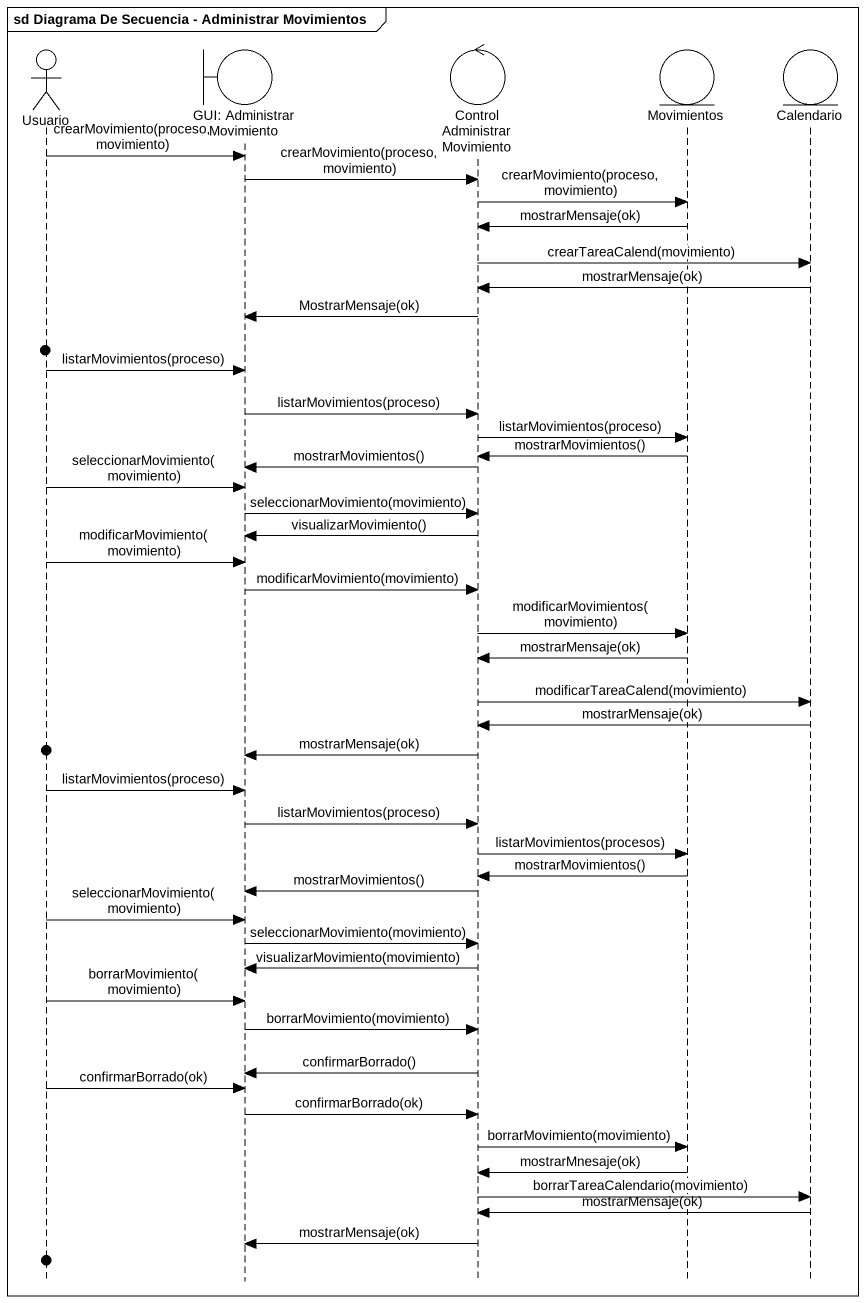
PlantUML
@startuml
mainframe sd Diagrama De Secuencia - Administrar Movimientos
hide footbox
actor Usuario
boundary "GUI: Administrar Movimiento" as GUI_Administrar_Movimiento
control "Control Administrar Movimiento" as Control_Administrar
entity Movimientos
entity Calendario

Usuario -> GUI_Administrar_Movimiento : crearMovimiento(proceso, movimiento)
GUI_Administrar_Movimiento -> Control_Administrar : crearMovimiento(proceso, movimiento)
Control_Administrar -> Movimientos : crearMovimiento(proceso, movimiento)
Movimientos -> Control_Administrar : mostrarMensaje(ok)
Control_Administrar -> Calendario : crearTareaCalend(movimiento)
Calendario -> Control_Administrar : mostrarMensaje(ok)
Control_Administrar -> GUI_Administrar_Movimiento : MostrarMensaje(ok)
Usuario -> GUI_Administrar_Movimiento : listarMovimientos(proceso)
GUI_Administrar_Movimiento -> Control_Administrar : listarMovimientos(proceso)
Control_Administrar -> Movimientos : listarMovimientos(proceso)
Movimientos -> Control_Administrar : mostrarMovimientos()
Control_Administrar -> GUI_Administrar_Movimiento : mostrarMovimientos()
Usuario -> GUI_Administrar_Movimiento : seleccionarMovimiento(movimiento)
GUI_Administrar_Movimiento -> Control_Administrar : seleccionarMovimiento(movimiento)
Control_Administrar -> GUI_Administrar_Movimiento : visualizarMovimiento()
Usuario -> GUI_Administrar_Movimiento : modificarMovimiento(movimiento)
GUI_Administrar_Movimiento -> Control_Administrar : modificarMovimiento(movimiento)
Control_Administrar -> Movimientos : modificarMovimientos(movimiento)
Movimientos -> Control_Administrar : mostrarMensaje(ok)
Control_Administrar -> Calendario : modificarTareaCalend(movimiento)
Calendario -> Control_Administrar : mostrarMensaje(ok)
Control_Administrar -> GUI_Administrar_Movimiento : mostrarMensaje(ok)
Usuario -> GUI_Administrar_Movimiento : listarMovimientos(proceso)
GUI_Administrar_Movimiento -> Control_Administrar : listarMovimientos(proceso)
Control_Administrar -> Movimientos : listarMovimientos(procesos)
Movimientos -> Control_Administrar : mostrarMovimientos()
Control_Administrar -> GUI_Administrar_Movimiento : mostrarMovimientos()
Usuario -> GUI_Administrar_Movimiento : seleccionarMovimiento(movimiento)
GUI_Administrar_Movimiento -> Control_Administrar : seleccionarMovimiento(movimiento)
Control_Administrar -> GUI_Administrar_Movimiento : visualizarMovimiento(movimiento)
Usuario -> GUI_Administrar_Movimiento : borrarMovimiento(movimiento)
GUI_Administrar_Movimiento -> Control_Administrar : borrarMovimiento(movimiento)
Control_Administrar -> GUI_Administrar_Movimiento : confirmarBorrado()
Usuario -> GUI_Administrar_Movimiento : confirmarBorrado(ok)
GUI_Administrar_Movimiento -> Control_Administrar : confirmarBorrado(ok)
Control_Administrar -> Movimientos : borrarMovimiento(movimiento)
Movimientos -> Control_Administrar : mostrarMnesaje(ok)
Control_Administrar -> Calendario : borrarTareaCalendario(movimiento)
Calendario -> Control_Administrar : mostrarMensaje(ok)
Control_Administrar -> GUI_Administrar_Movimiento : mostrarMensaje(ok)
@enduml
